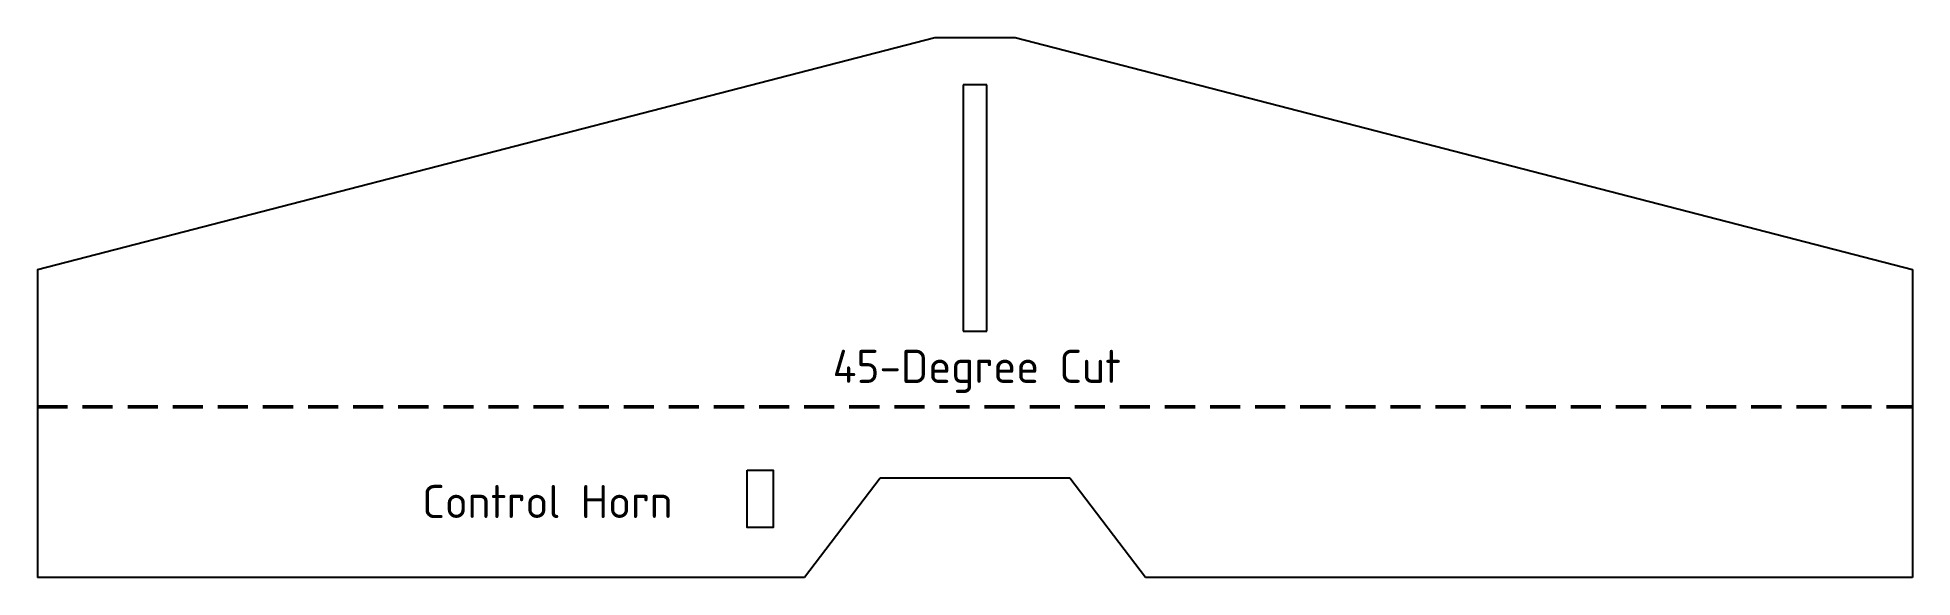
# Model space of a CAD drawing. Header units: millimetres. Extents: x -198 to 198, y -61 to 53.
import ezdxf
from ezdxf.enums import TextEntityAlignment as Align

# ---------------------------------------------------------------- set-up
doc = ezdxf.new("R2010")
doc.units = ezdxf.units.MM
doc.linetypes.add('DASHED2', pattern=[9.525, 6.35, -3.175])
doc.layers.get('0').update_dxf_attribs({"linetype": 'CONTINUOUS'})
doc.layers.add('Sketch001', color=7, linetype='CONTINUOUS')
doc.styles.add('iso3098', font='iso3098')

msp = doc.modelspace()

# ---------------------------------------------------------------- linework, layer by layer
msp.add_lwpolyline([(-48.09, -38.31), (-42.61, -38.31), (-42.61, -50.43), (-48.09, -50.43)], close=True)
at = {"layer": 'Sketch001'}
for p, q in [((-198, 4), (-8.5, 53)), ((-8.5, 53), (8.5, 53)), ((8.5, 53), (198, 4)), ((-2.5, 43), (-2.5, -9)), ((2.5, 43), (-2.5, 43)), ((2.5, -9), (2.5, 43)), ((-198, 4), (-198, -61)), ((198, 4), (198, -61)), ((-2.5, -9), (2.5, -9)), ((-20, -40), (-36, -61)), ((20, -40), (-20, -40)), ((36, -61), (20, -40)), ((-36, -61), (-198, -61)), ((198, -61), (36, -61))]:
    msp.add_line(p, q, dxfattribs=at)
at = {"layer": 'Sketch001', "color": 3, "linetype": 'DASHED2', "lineweight": 50}
msp.add_line((-198, -25), (198, -25), dxfattribs=at)

# ---------------------------------------------------------------- texts
at = {"color": 7, "lineweight": 30, "style": 'iso3098'}
for s, p in [('45-Degree Cut', (0.39, -16.42)), ('Control Horn', (-90.31, -44.96))]:
    msp.add_text(s, height=7, dxfattribs=at).set_placement(p, align=Align.MIDDLE_CENTER)

doc.saveas('drawing.dxf')
